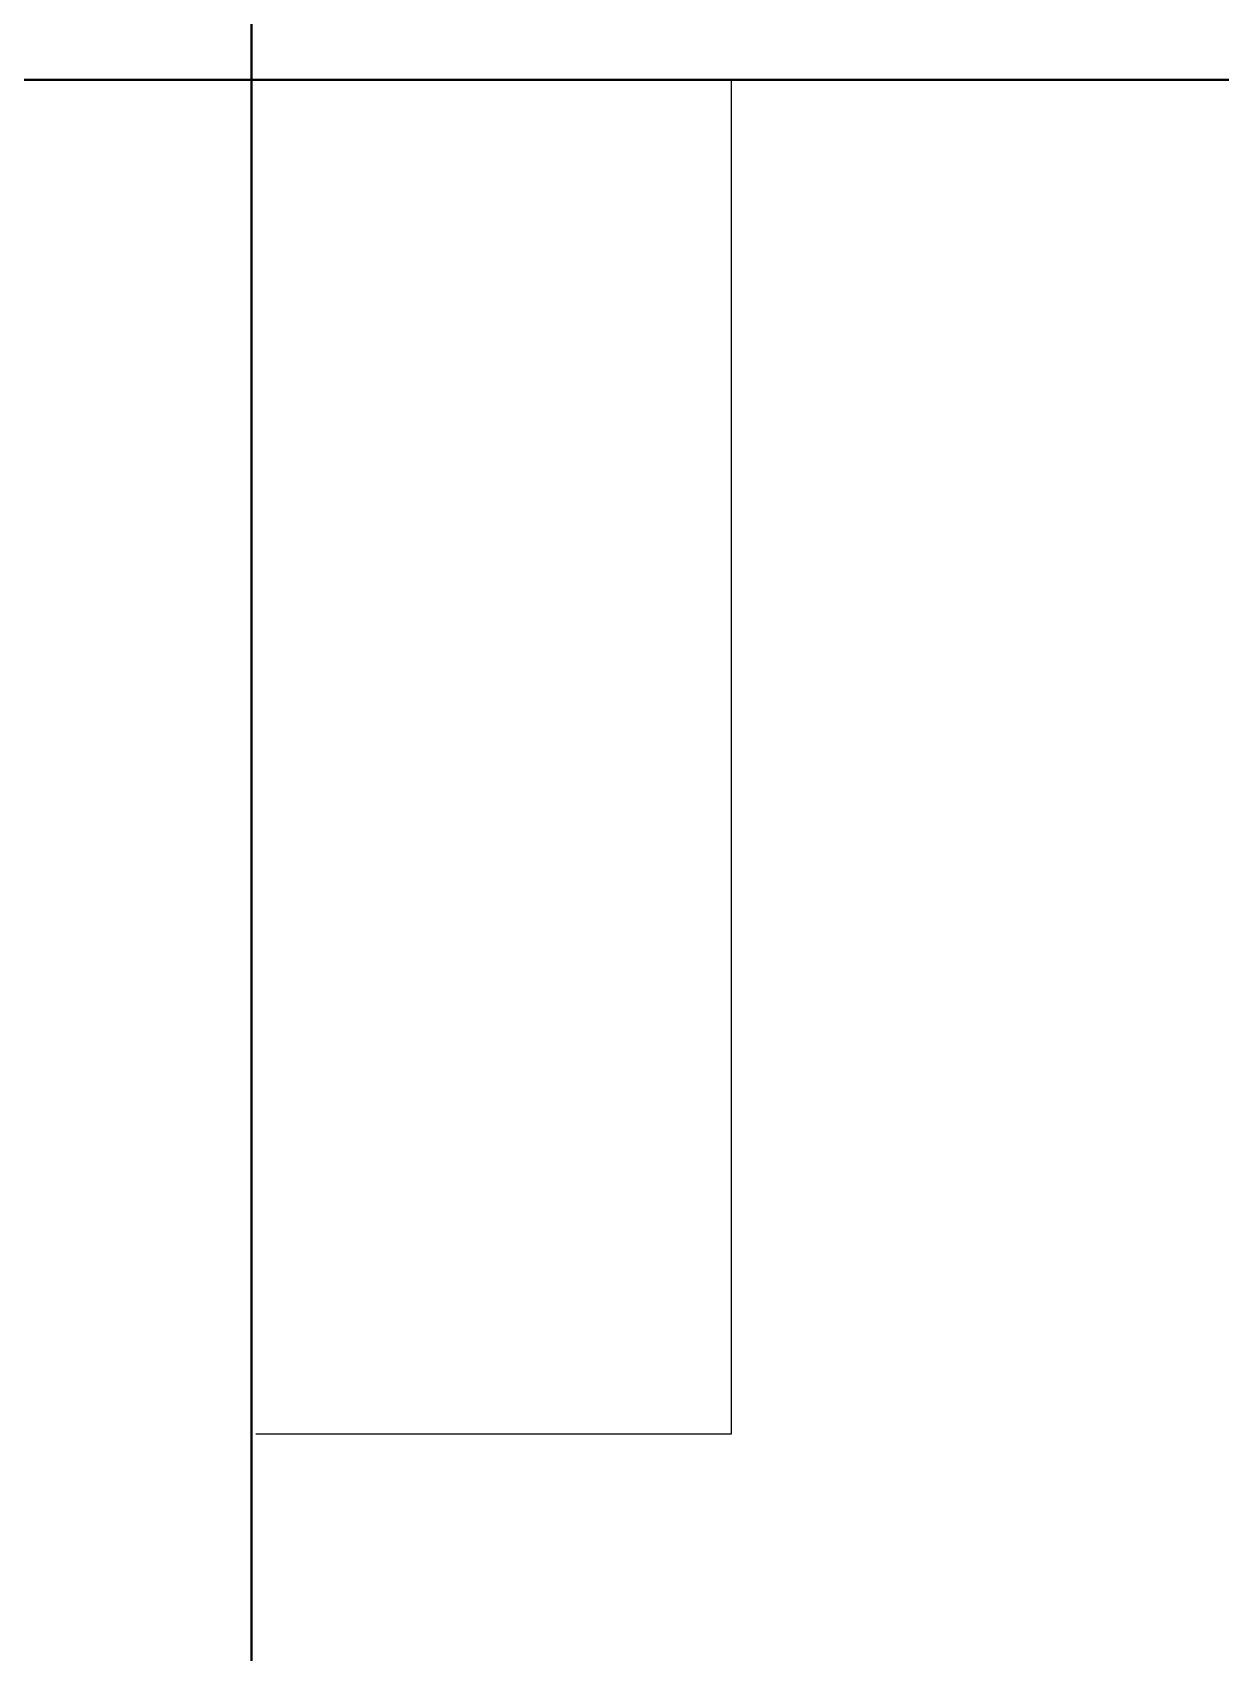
# Model space of a CAD drawing. Header units: metres. Extents: x -353 to 1688, y -477 to 135.
# Drawn here: x -300.393 to -299.143, y -223.015 to -221.309 of the extents above; entities that cross this region are included whole.
import ezdxf

# ---------------------------------------------------------------- set-up
doc = ezdxf.new("R2010")
doc.units = ezdxf.units.M
doc.header["$MEASUREMENT"] = 0
doc.layers.add('FURNITURE', color=130, linetype='Continuous', plot=False)
doc.layers.add('WALL', color=2, linetype='Continuous', lineweight=40)

msp = doc.modelspace()

# ---------------------------------------------------------------- linework, layer by layer
at = {"layer": 'FURNITURE'}
for p, q in [((-299.65789, -221.35912), (-299.65789, -222.78462)), ((-299.65789, -222.78462), (-300.15793, -222.78462))]:
    msp.add_line(p, q, dxfattribs=at)
at = {"layer": 'WALL'}
for p, q in [((-300.1627, -221.259), (-300.1627, -224.489)), ((-300.3927, -221.359), (-310.72539, -221.359)), ((-300.3927, -221.359), (-293.7027, -221.359))]:
    msp.add_line(p, q, dxfattribs=at)

doc.saveas('drawing.dxf')
